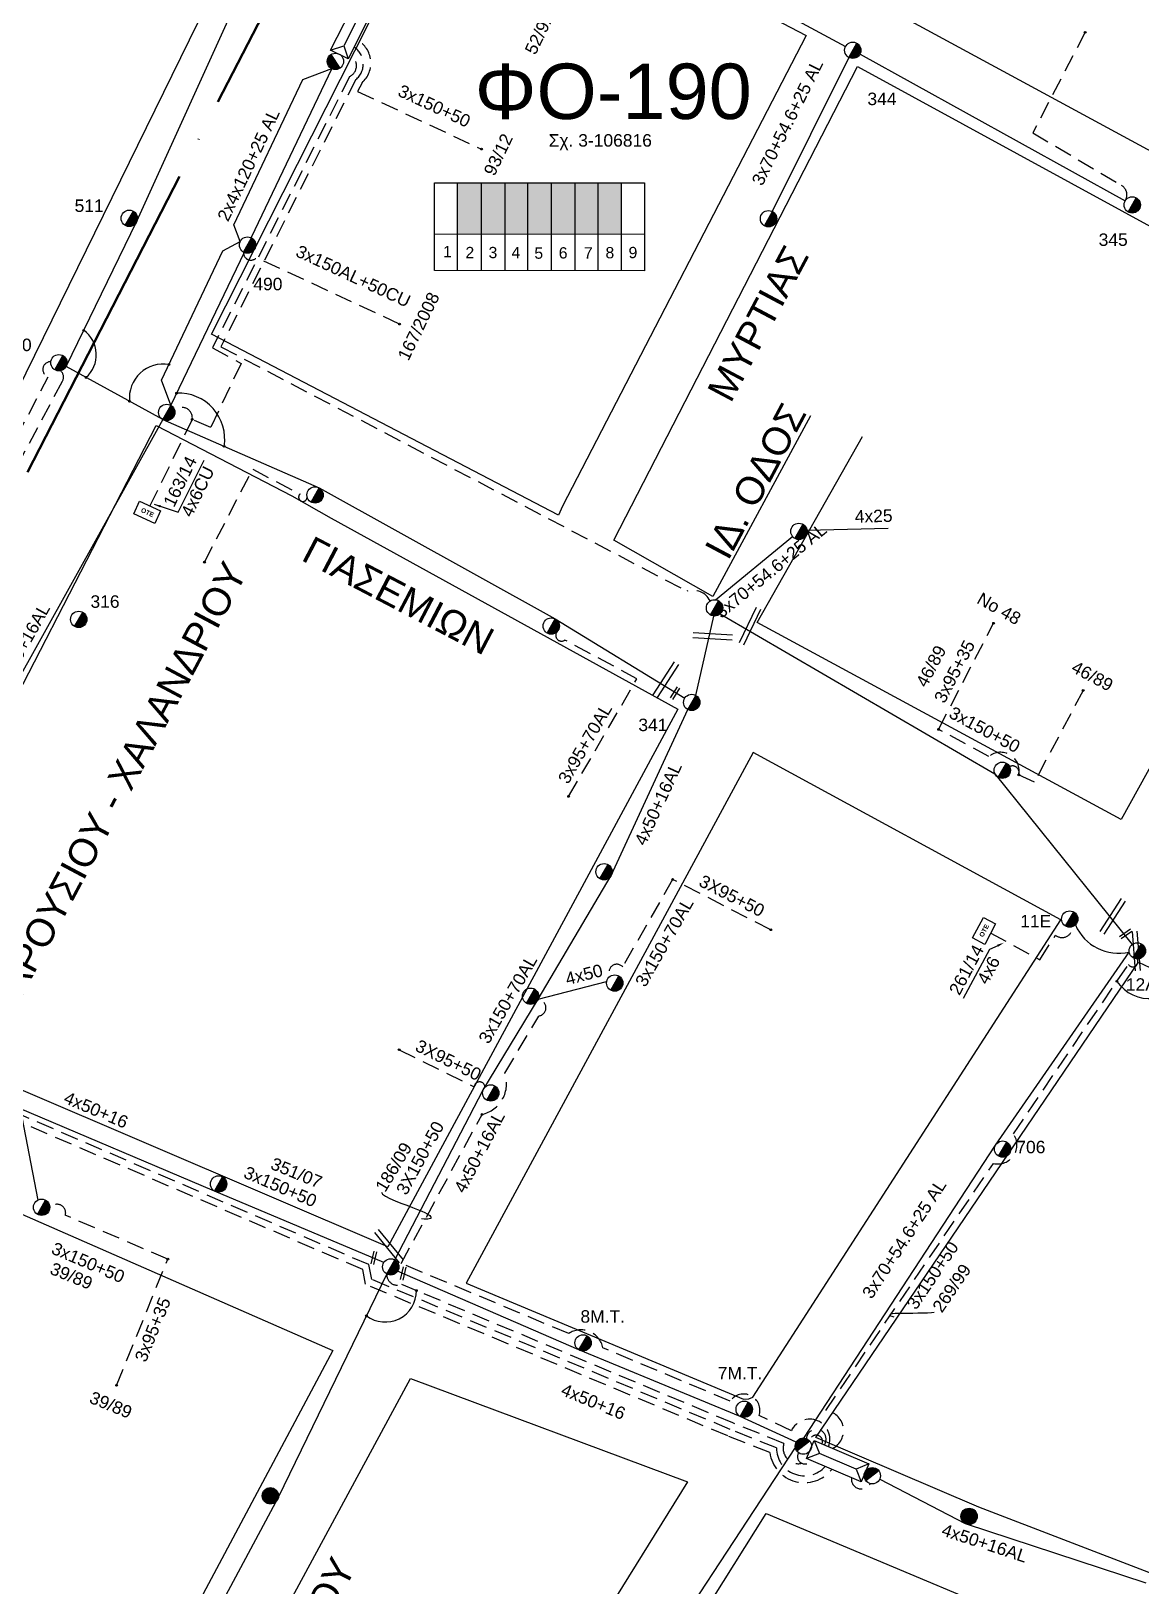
# Model space of a CAD drawing. Header units: millimetres. Extents: x 1020 to 3238, y 796 to 1818.
# Drawn here: x 1144.3 to 1304.4, y 1055 to 1279.4 of the extents above; entities that cross this region are included whole.
import ezdxf
from ezdxf import colors
from ezdxf.entities.mleader import LeaderData, LeaderLine
from ezdxf.enums import TextEntityAlignment as Align
from ezdxf.math import Vec2, Vec3

# ---------------------------------------------------------------- set-up
doc = ezdxf.new("R2010")
doc.units = ezdxf.units.MM
doc.linetypes.add('ACAD_ISO04W100', pattern=[30, 24, -3, 0, -3])
doc.linetypes.add('DASHED', pattern=[19.05, 12.7, -6.35])
for name, color, linetype, lineweight in [('3x150+50', 7, 'Continuous', 30), ('3x150+50 XLPE', 7, 'SYN_LINE', 30), ('3x150+70AL', 7, 'DASHED', 30), ('3x150AL+50CU', 7, 'Continuous', 30), ('3x70+54.6+25 AL', 7, 'SYN_LINE', 30), ('3x95+35', 7, 'Continuous', 30), ('3X95+50', 7, 'Continuous', 30), ('3x95+70AL', 7, 'Continuous', 30), ('3x95AL+35CU', 7, 'Continuous', 30), ('4x120+25 AL', 7, 'SYN_LINE', 30), ('4x25', 7, 'Continuous', 30), ('4x50', 7, 'Continuous', 30), ('4x50+16', 7, 'Continuous', 30), ('4x50+16AL', 7, 'Continuous', 30), ('4x50AL', 7, 'Continuous', 30), ('4x6', 7, 'SYN_LINE', 30), ('4x6CU', 7, 'Continuous', 30), ('Υπόβαθρο ΔΕΗ', 7, 'Continuous', 30)]:
    doc.layers.add(name, color=color, linetype=linetype, lineweight=lineweight)
for name, color, linetype in [('Pillar OTE', 7, 'Continuous'), ('text οδών', 7, 'Continuous'), ('text_kalodion', 7, 'Continuous'), ('Άγνωστα', 7, 'Continuous'), ('ΑΓΝΩΣΤΟ ΕΝΑΕΡΙΟ ΚΑΛΩΔΙΟ', 7, 'Continuous'), ('ΑΓΝΩΣΤΟ ΥΠΟΓΕΙΟ ΚΑΛΩΔΙΟ', 7, 'DASHED'), ('Επιγραφές - Σχήματα', 7, 'Continuous'), ('Καλώδια ΧΤ   3x150AL+50CU', 7, 'DASHED'), ('Μηχανική τομή', 7, 'Continuous'), ('Στύλος Ξύλινος', 7, 'Continuous'), ('Στύλος Ξύλινος @ 1', 7, 'Continuous'), ('Στύλος ΦΜ', 7, 'Continuous'), ('Στύλος ΦΜ @ 1', 7, 'Continuous'), ('Συνδέσεις', 7, 'Continuous'), ('Τομή', 7, 'Continuous'), ('Υποσταθμός εναέριος 2 στύλων', 7, 'Continuous'), ('Υποσταθμός πόλεως', 7, 'Continuous')]:
    doc.layers.add(name, color=color, linetype=linetype)
doc.styles.add('arial', font='arial.ttf')
doc.styles.get("Standard").update_dxf_attribs({"font": 'arial.ttf'})
doc.linetypes.add('SYN_LINE', pattern='A,0.5,-0.0001,["/\\/\\/\\/",Standard,S=0.1,R=0,X=0,Y=-0.05],-0.25', length=0.7501)
doc.dimstyles.new('ISO-25', dxfattribs={"dimtxt": 2.5, "dimasz": 2.5, "dimexe": 1.25, "dimexo": 0.625, "dimtad": 1, "dimtxsty": 'Standard', "dimcen": 2.5, "dimadec": 0, "dimazin": 0, "dimtfac": 1, "dimtmove": 0, "dimatfit": 3, "dimfxl": 1, "dimarcsym": 0})

# ---------------------------------------------------------------- blocks, each defined once
blk = doc.blocks.new('ΥΠΑΡΧΩΝ ΞΥΛΙΝΟΣ ΣΤΥΛΟΣ')
at = {"layer": 'Στύλος Ξύλινος'}
h = blk.add_hatch(color=7, dxfattribs=at)
h.paths.add_polyline_path([(-2.62, 0, 0.270008), (-1.29, -2.28), (1.3, 2.27, 0.576266)])
h.paths.add_polyline_path([(-1.29, -2.28, 0.574793), (2.62, 0, 0.268822), (1.3, 2.27)])
at = {"layer": 'Στύλος Ξύλινος', "color": 7}
blk.add_line((-1.29, -2.28), (1.3, 2.27), dxfattribs=at)
blk.add_circle((0, 0), 2.62, dxfattribs=at)
at = {"layer": 'Στύλος Ξύλινος', "flags": 4}
for tag, p in [('ΑΡΙΘΜΟΣ', (-4.91, 8.6)), ('ΤΥΠΟΣ', (-4.85, 3.39))]:
    blk.add_attdef(tag, p, '', height=4, dxfattribs=at)
blk = doc.blocks.new('ΥΠΑΡΧΩΝ ΤΣΙΜΕΝΤΕΝΙΟΣ ΣΤΥΛΟΣ')
at = {"layer": 'Στύλος ΦΜ'}
blk.add_hatch(color=7, dxfattribs=at).paths.add_polyline_path([(-1.29, -2.28, 0.574793), (2.62, 0, 0.268822), (1.3, 2.27)])
at = {"layer": 'Στύλος ΦΜ', "color": 7}
blk.add_line((-1.29, -2.28), (1.3, 2.27), dxfattribs=at)
blk.add_circle((0, 0), 2.62, dxfattribs=at)
at = {"layer": 'Στύλος ΦΜ', "flags": 4}
for tag, p in [('ΑΡΙΘΜΟΣ', (-4.68, 8.05)), ('ΤΥΠΟΣ', (-4.91, 3.03))]:
    blk.add_attdef(tag, p, '', height=4, dxfattribs=at)
blk = doc.blocks.new('ΥΠΟΣΤΑΘΜΟΣ ΕΝΑΕΡΙΟΣ ΕΠΙ 2 ΣΤΥΛΩΝ')
at = {"layer": 'Υποσταθμός εναέριος 2 στύλων', "linetype": 'Continuous'}
for points in [[(-11.97, -2.11, 0.574793), (-8.45, -0.07, 0.268822), (-9.64, 1.98)], [(9.68, -2.15, 0.574793), (13.19, -0.1, 0.268822), (12.01, 1.95)]]:
    blk.add_hatch(color=256, dxfattribs=at).paths.add_polyline_path(points)
for p, q in [((-11.97, -2.11), (-9.64, 1.98)), ((9.68, -2.15), (12.01, 1.95))]:
    blk.add_line(p, q, dxfattribs=at)
for centre in [(-10.81, -0.07), (10.84, -0.1)]:
    blk.add_circle(centre, 2.36, dxfattribs=at)
at = {"layer": 'Υποσταθμός πόλεως', "linetype": 'Continuous', "ltscale": 40}
blk.add_lwpolyline([(-8.57, 2.82), (8.57, 2.82), (8.57, -2.82), (-8.57, -2.82)], close=True, dxfattribs=at)
for points in [[(-5.75, 0), (-8.57, 2.82)], [(-8.57, -2.82), (-5.75, 0)], [(-5.75, 0), (5.75, 0)], [(5.75, 0), (8.57, 2.82)], [(8.57, -2.82), (5.75, 0)]]:
    blk.add_lwpolyline(points, dxfattribs=at)
at = {"layer": 'Υποσταθμός εναέριος 2 στύλων', "ltscale": 40, "flags": 1}
for tag, p in [('ΜΕΤΑΣΧΗΜΑΤΙΣΜΟΣ', (14.09, 2.51)), ('ΙΣΧΥΣ', (14.07, -0.28)), ('ΑΡΙΘΜΟΣ', (14.19, -3))]:
    blk.add_attdef(tag, p, '', height=1.8, dxfattribs=at)
blk = doc.blocks.new('_ΣΥΝΔΕΣΗ')
at = {"layer": 'Συνδέσεις', "linetype": 'SYN_LINE', "ltscale": 40}
blk.add_hatch(color=256, dxfattribs=at).paths.add_polyline_path([(0.5, -0.01, 1), (-0.5, -0.01, 1)])
at = {"layer": 'Συνδέσεις'}
blk.add_circle((0, -0.01), 0.5, dxfattribs=at)
blk = doc.blocks.new('ΤΟΜΗ')
at = {"layer": 'Τομή', "ltscale": 40}
for p, q in [((-5.68, 0), (17.06, 0)), ((-5.68, -2.77), (17.06, -2.77))]:
    blk.add_line(p, q, dxfattribs=at)
blk = doc.blocks.new('ΜΗΧΑΝΙΚΗ ΤΟΜΗ')
at = {"layer": 'Μηχανική τομή', "ltscale": 40}
for p, q in [((-1.89, 0.78), (5.68, 0.78)), ((-1.89, -0.78), (5.68, -0.78))]:
    blk.add_line(p, q, dxfattribs=at)
blk = doc.blocks.new('PILLAR ΟΤΕ')
at = {"layer": 'Pillar OTE', "ltscale": 40}
blk.add_lwpolyline([(-3.31, 2.02), (3.39, 2.02), (3.39, -1.99), (-3.31, -1.99)], close=True, dxfattribs=at)
at = {"layer": 'Pillar OTE', "insert": (-1.81, 0.71), "char_height": 1.3575, "width": 109.961, "attachment_point": 1}
blk.add_mtext('{\\fArial|b1|i0|c161|p34;OTE}', dxfattribs=at)

msp = doc.modelspace()

# ---------------------------------------------------------------- hatches: boundary and pattern name
at = {"layer": 'Καλώδια ΧΤ   3x150AL+50CU', "linetype": 'DASHED', "lineweight": -3, "ltscale": 0.2}
h = msp.add_hatch(color=6, dxfattribs=at)
h.dxf.hatch_style = 1
h.paths.add_polyline_path([(1209.22, 1257.45), (1205.78, 1257.45), (1205.78, 1250.09), (1209.22, 1250.08)])
h = msp.add_hatch(color=85, dxfattribs=at)
h.dxf.hatch_style = 1
h.paths.add_polyline_path([(1209.22, 1250.08), (1212.66, 1250.08), (1212.66, 1257.45), (1209.22, 1257.45)])
h = msp.add_hatch(color=27, dxfattribs=at)
h.dxf.hatch_style = 1
h.paths.add_polyline_path([(1215.95, 1257.45), (1212.66, 1257.45), (1212.66, 1250.08), (1215.95, 1250.08)])
h = msp.add_hatch(color=62, dxfattribs=at)
h.dxf.hatch_style = 1
h.paths.add_polyline_path([(1215.95, 1250.08), (1219.34, 1250.07), (1219.34, 1257.45), (1215.95, 1257.45)])
h = msp.add_hatch(color=1, dxfattribs=at)
h.dxf.hatch_style = 1
h.paths.add_polyline_path([(1219.34, 1250.07), (1222.74, 1250.07), (1222.74, 1257.45), (1219.34, 1257.45)])
h = msp.add_hatch(color=5, dxfattribs=at)
h.dxf.hatch_style = 1
h.paths.add_polyline_path([(1222.68, 1250.07), (1226.07, 1250.07), (1226.07, 1257.45), (1222.68, 1257.45)])
h = msp.add_hatch(color=2, dxfattribs=at)
h.dxf.hatch_style = 1
h.paths.add_polyline_path([(1226.01, 1250.08), (1229.41, 1250.07), (1229.41, 1257.45), (1226.01, 1257.45)])

# ---------------------------------------------------------------- linework, layer by layer
at = {"layer": '3x150+50', "color": 85, "linetype": 'DASHED', "lineweight": -3, "ltscale": 0.2}
for points in [[(1296.33, 1279.2), (1288.79, 1264.7), (1301.6, 1257.07, -0.432593), (1302.09, 1254.86, -1.435166)], [(1258.82, 1072.23, -0.688497), (1251.79, 1074.92), (1245.13, 1077.58), (1193.4, 1099.24), (1192.98, 1101.36), (1111.93, 1136.25, -0.606703), (1114.09, 1142.47), (1129.72, 1165.77, -0.651953), (1130.78, 1167.2)]]:
    msp.add_lwpolyline(points, format="xyb", dxfattribs=at)
at = {"layer": '3x150+50', "color": 1, "linetype": 'DASHED', "lineweight": -3, "ltscale": 0.2}
for points in [[(1190.85, 1277.06, -0.513433), (1191.11, 1272.37), (1171.63, 1233.82), (1238.87, 1198.55, -0.374739), (1242.23, 1197.13)], [(1286.74, 1172.04, 0.714341), (1282.44, 1174.69), (1275.18, 1178.6)], [(1163.99, 1102.16), (1149.2, 1108.49, 1.038129), (1146.83, 1109.11, -19.211405)]]:
    msp.add_lwpolyline(points, format="xyb", dxfattribs=at)
at = {"layer": '3x150+50', "color": 2, "linetype": 'DASHED', "lineweight": -3, "ltscale": 0.2}
for points in [[(1191.35, 1278.06, -0.514577), (1192.01, 1271.92), (1191.37, 1270.67), (1209.24, 1262.34)], [(1259.9, 1074.84, 0.744267), (1258.9, 1080.3), (1283.1, 1115.97, 0.69069), (1285.99, 1120.23), (1302.57, 1144.67, 0.978176), (1303.85, 1145.46)]]:
    msp.add_lwpolyline(points, format="xyb", dxfattribs=at)
at = {"layer": '3x150+50', "color": 5, "linetype": 'DASHED', "lineweight": -3, "ltscale": 0.2}
msp.add_lwpolyline([(1190.27, 1275.92, -0.623568), (1190.22, 1272.83), (1170.44, 1233.68), (1174.55, 1231.42), (1170.19, 1222.17), (1167.51, 1223.33, 0.715182), (1164.97, 1224.65, -0.000452)], format="xyb", dxfattribs=at)
at = {"layer": '3x150+50', "color": 30, "linetype": 'DASHED', "lineweight": -3, "ltscale": 0.2}
msp.add_lwpolyline([(1259.78, 1071.82, -0.662032), (1250.84, 1074.23), (1244.76, 1076.65), (1192.52, 1098.52), (1192.1, 1100.65), (1111.54, 1135.33, -0.896049), (1115.76, 1143.17), (1122.09, 1152.6), (1137.36, 1143.95)], format="xyb", dxfattribs=at)
at = {"layer": '3x150+50 XLPE', "color": 30, "linetype": 'DASHED', "lineweight": -3, "ltscale": 0.2}
msp.add_lwpolyline([(1078.81, 1255.44, 1.063972), (1088.86, 1256.53), (1091.45, 1258.67), (1097.21, 1258.39), (1101.54, 1180.68), (1120.44, 1178.23), (1139.24, 1214.7), (1142.22, 1216.55), (1148.8, 1228.85, 0.358874), (1148.5, 1230.37, 1.093852)], format="xyb", dxfattribs=at)
at = {"layer": '3x150+50 XLPE', "color": 5, "linetype": 'DASHED', "lineweight": -3, "ltscale": 0.2}
msp.add_lwpolyline([(1259.3, 1075.1, 0.966052), (1253.95, 1077.39), (1249.28, 1079.57, 0.878667), (1245.13, 1081.66), (1226.75, 1089.35, 0.532222), (1221.82, 1091.42), (1197.66, 1101.53), (1209.32, 1123.03)], format="xyb", dxfattribs=at)
at = {"layer": '3x150+50 XLPE', "color": 62, "linetype": 'DASHED', "lineweight": -3, "ltscale": 0.2}
for points in [[(1255.48, 1072.69, -0.584425), (1252.87, 1075.57), (1245.5, 1078.51), (1197.73, 1098.51, -0.555067), (1195.57, 1100.02)], [(1254.98, 1074.21, 0.972641), (1256.83, 1073.09, 7.080657)]]:
    msp.add_lwpolyline(points, format="xyb", dxfattribs=at)
at = {"layer": '3x150+50 XLPE', "color": 1, "linetype": 'DASHED', "lineweight": -3, "ltscale": 0.2}
msp.add_arc((1257.54, 1076.17), 1.42, 324.7371, 176.5054, dxfattribs=at)
at = {"layer": '3x150+50 XLPE', "color": 27, "linetype": 'DASHED', "lineweight": -3, "ltscale": 0.2}
msp.add_arc((1257.53, 1075.85), 0.911, 336.8581, 178.3069, dxfattribs=at)
at = {"layer": '3x150+50 XLPE', "color": 173, "linetype": 'DASHED', "lineweight": -3, "ltscale": 0.2}
msp.add_arc((1264.05, 1070.43), 1.44, 172.721, 332.0877, dxfattribs=at)
at = {"layer": '3x150+70AL', "color": 5, "linetype": 'DASHED', "lineweight": -3, "ltscale": 0.2}
for points in [[(1236.82, 1156.95), (1229.61, 1144.35, 0.900262), (1227.79, 1142.96, -1.116295)], [(1209.32, 1123.03, 0.445974), (1212.61, 1128.97), (1217.5, 1137.24, 0.898154), (1217.41, 1139.65)]]:
    msp.add_lwpolyline(points, format="xyb", dxfattribs=at)
at = {"layer": '3x150AL+50CU', "color": 27, "linetype": 'DASHED', "lineweight": -3, "ltscale": 0.2}
msp.add_lwpolyline([(1197.42, 1237.09), (1176.78, 1246.68, -0.726104), (1174.91, 1247.48, -5.301545)], format="xyb", dxfattribs=at)
at = {"layer": '3x70+54.6+25 AL', "color": 85, "linetype": 'SYN_LINE', "lineweight": -3, "ltscale": 20}
for points in [[(1206.21, 1307.76), (1231.93, 1293.26), (1261.77, 1277.16)], [(1262.23, 1275.58), (1251.17, 1253.36)], [(1263.85, 1276.04), (1302.09, 1254.86)]]:
    msp.add_lwpolyline(points, dxfattribs=at)
at = {"layer": '3x70+54.6+25 AL', "color": 1, "linetype": 'SYN_LINE', "lineweight": -3, "ltscale": 10}
msp.add_lwpolyline([(1243.01, 1197.3), (1254.12, 1206.42)], dxfattribs=at)
at = {"layer": '3x70+54.6+25 AL', "color": 27, "linetype": 'SYN_LINE', "lineweight": -3, "ltscale": 20}
msp.add_lwpolyline([(1255.77, 1076.34), (1283.4, 1118.61), (1302.7, 1146.47)], dxfattribs=at)
at = {"layer": '3x70+54.6+25 AL', "color": 62, "linetype": 'SYN_LINE', "lineweight": -3, "ltscale": 20}
msp.add_lwpolyline([(1254.52, 1074.98), (1229.82, 1037.37)], dxfattribs=at)
at = {"layer": '3x70+54.6+25 AL', "color": 27, "linetype": 'SYN_LINE', "lineweight": -3, "ltscale": 10}
msp.add_arc((1301.15, 1153.06), 6.77, 203.2477, 283.2379, dxfattribs=at)
at = {"layer": '3x95+35', "color": 1, "linetype": 'DASHED', "lineweight": -3, "ltscale": 0.2}
msp.add_lwpolyline([(1156.59, 1083.94), (1163.99, 1102.16)], dxfattribs=at)
at = {"layer": '3X95+50', "color": 5, "linetype": 'DASHED', "lineweight": -3, "ltscale": 0.2}
msp.add_lwpolyline([(1250.98, 1149.68), (1236.82, 1156.95)], dxfattribs=at)
msp.add_lwpolyline([(1197.36, 1132.38), (1208.19, 1127.03, -0.971086), (1209.73, 1126.95, 1.209378)], format="xyb", dxfattribs=at)
at = {"layer": '3x95+70AL', "color": 27, "linetype": 'DASHED', "lineweight": -3, "ltscale": 0.2}
msp.add_lwpolyline([(1221.81, 1168.93), (1231.67, 1185.9), (1221.29, 1191.5, -0.877488), (1220.13, 1192.68, -41.936788)], format="xyb", dxfattribs=at)
at = {"layer": '3x95AL+35CU', "color": 30, "linetype": 'DASHED', "lineweight": -3, "ltscale": 0.2}
msp.add_lwpolyline([(1124.03, 1225.08), (1140.4, 1217.33), (1146.74, 1229.49, -0.877526), (1147.1, 1231.65, 25.283681)], format="xyb", dxfattribs=at)
at = {"layer": '3x95AL+35CU', "color": 1, "linetype": 'DASHED', "lineweight": -3, "ltscale": 0.2}
msp.add_lwpolyline([(1275.18, 1178.6), (1283.12, 1193.92)], dxfattribs=at)
msp.add_lwpolyline([(1296.05, 1184.23), (1289.01, 1170.99), (1286.74, 1172.04, 0.682284), (1285.43, 1173.23, 30.587319)], format="xyb", dxfattribs=at)
at = {"layer": '4x120+25 AL', "color": 62, "linetype": 'SYN_LINE', "lineweight": -3, "ltscale": 20}
msp.add_lwpolyline([(1164.42, 1225.37), (1163.1, 1229.02), (1171.94, 1247.66), (1174.43, 1249.01), (1173.51, 1251.4), (1183.46, 1272.37), (1187.63, 1273.95)], dxfattribs=at)
at = {"layer": '4x120+25 AL', "color": 27, "linetype": 'SYN_LINE', "lineweight": -3, "ltscale": 20}
for points in [[(1187.63, 1273.95), (1176, 1249.57)], [(1174.99, 1247.44), (1164.42, 1225.37)]]:
    msp.add_lwpolyline(points, dxfattribs=at)
at = {"layer": '4x25', "color": 1, "linetype": 'SYN_LINE', "lineweight": -3, "ltscale": 10}
msp.add_lwpolyline([(1256.2, 1207.34), (1267.9, 1207.64)], dxfattribs=at)
at = {"layer": '4x50', "color": 5, "lineweight": -3, "ltscale": 0.2}
msp.add_lwpolyline([(1217.41, 1139.65), (1227.3, 1142.22)], dxfattribs=at)
at = {"layer": '4x50+16', "color": 1, "lineweight": -3, "ltscale": 0.2}
for points in [[(1195.15, 1101.68), (1170.73, 1111.97), (1142.42, 1124), (1113.99, 1138.34)], [(1254.66, 1075.76), (1246.56, 1079.46), (1223.31, 1089.05), (1197.13, 1100.4)]]:
    msp.add_lwpolyline(points, dxfattribs=at)
at = {"layer": '4x50+16AL', "color": 5, "lineweight": -3, "ltscale": 0.2}
for points in [[(1163.25, 1223.32), (1132.54, 1168.15)], [(1240.16, 1183.51), (1242.78, 1194.96)], [(1196.73, 1102.07), (1209.46, 1126.51), (1217.41, 1139.65), (1227.97, 1157.52), (1238.99, 1181.47)]]:
    msp.add_lwpolyline(points, dxfattribs=at)
at = {"layer": '4x50+16AL', "color": 1, "lineweight": -3, "ltscale": 0.2}
msp.add_lwpolyline([(1243.68, 1195.28), (1283.31, 1172.21), (1303.13, 1147.56)], dxfattribs=at)
at = {"layer": '4x50+16AL', "color": 173, "lineweight": -3, "ltscale": 0.2}
msp.add_lwpolyline([(1266.69, 1070.4), (1279, 1064.01), (1305.11, 1055.43)], dxfattribs=at)
at = {"layer": '4x50AL', "color": 1, "lineweight": -3, "ltscale": 0.2}
msp.add_lwpolyline([(1142.67, 1123.9), (1145.24, 1110.68)], dxfattribs=at)
at = {"layer": '4x6', "color": 27, "linetype": 'DASHED', "lineweight": -3, "ltscale": 0.2}
msp.add_lwpolyline([(1282.64, 1149.23), (1289.78, 1145.37), (1292.06, 1148.9, 0.649891), (1294.47, 1150.11, -3.46433)], format="xyb", dxfattribs=at)
at = {"layer": '4x6CU', "color": 5, "linetype": 'DASHED', "lineweight": -3, "ltscale": 0.2}
msp.add_lwpolyline([(1167.51, 1223.33), (1161.41, 1210.85)], dxfattribs=at)
at = {"layer": 'Pillar OTE', "lineweight": -3, "ltscale": 40}
for points in [[(1202.45, 1244.81), (1202.45, 1257.45), (1232.78, 1257.45), (1232.78, 1244.78), (1202.45, 1244.81)], [(1205.78, 1244.8), (1205.78, 1257.45)], [(1209.22, 1244.8), (1209.22, 1257.45)], [(1212.66, 1244.8), (1212.66, 1257.45)], [(1215.95, 1244.79), (1215.95, 1257.45)], [(1219.34, 1244.79), (1219.34, 1257.45)], [(1222.74, 1244.79), (1222.74, 1257.45)], [(1226.07, 1244.78), (1226.07, 1257.45)], [(1229.46, 1244.78), (1229.46, 1257.45)], [(1202.45, 1250.09), (1232.78, 1250.06)]]:
    msp.add_lwpolyline(points, dxfattribs=at)
at = {"layer": 'ΑΓΝΩΣΤΟ ΕΝΑΕΡΙΟ ΚΑΛΩΔΙΟ', "color": 62, "lineweight": -3, "ltscale": 0.2}
for points in [[(1149.3, 1230.96), (1159.52, 1251.92), (1174.61, 1285.23), (1181.87, 1301.62)], [(1163.25, 1223.32), (1149.3, 1230.96)], [(1195.57, 1100.02), (1179.93, 1067.78), (1156.45, 1023.96), (1147.17, 1008.32)]]:
    msp.add_lwpolyline(points, dxfattribs=at)
at = {"layer": 'ΑΓΝΩΣΤΟ ΕΝΑΕΡΙΟ ΚΑΛΩΔΙΟ', "color": 27, "lineweight": -3, "ltscale": 0.2}
msp.add_lwpolyline([(1163.25, 1223.32), (1185.81, 1213.46), (1219.89, 1194.54), (1238.57, 1183.11)], dxfattribs=at)
at = {"layer": 'ΑΓΝΩΣΤΟ ΥΠΟΓΕΙΟ ΚΑΛΩΔΙΟ', "color": 27, "linetype": 'DASHED', "lineweight": -3, "ltscale": 0.2}
msp.add_lwpolyline([(1169.28, 1202.74), (1176.23, 1216.13), (1183.06, 1212.56, 1.612658), (1184.08, 1212.16, 68.704687)], format="xyb", dxfattribs=at)
at = {"layer": 'Υπόβαθρο ΔΕΗ', "color": 1, "linetype": 'ACAD_ISO04W100', "lineweight": 50, "ltscale": 2}
msp.add_lwpolyline([(2897.66, 1801.46), (2899.37, 1753.84), (2811.49, 1635.31), (2792.55, 1614.57), (2757.37, 1549.51), (2665.72, 1495.01), (2560.71, 1451.54), (2481.37, 1390.44), (2388.44, 1347.03), (2262.24, 1330.19), (2197.17, 1327.65), (2179.45, 1318.84), (2139.09, 1283.92), (2119.89, 1261.32), (2078.79, 1160.44), (2035.44, 1084.11), (1936.96, 1112.27), (1734.05, 1208.64), (1538.56, 1301.42), (1499.15, 1214.88), (1220.66, 1365.27), (1101.95, 1134.49), (1047.96, 1156.8)], dxfattribs=at)
at = {"layer": 'Υπόβαθρο ΔΕΗ', "color": 7, "lineweight": -3}
for points in [[(1105.78, 1181.54), (1118.76, 1179.55), (1214.2, 1374.19), (1214.2, 1374.19), (1251.08, 1448.29), (1274.34, 1488.85), (1253.03, 1496.48), (1223.31, 1507.56), (1204.28, 1515.02), (1203.65, 1515.2), (1203.25, 1515.12), (1202.99, 1514.99), (1202.85, 1514.84), (1202.74, 1514.73), (1196.52, 1495.13), (1187.84, 1468.28)], [(1229.81, 1355.55), (1209.38, 1314.33), (1307.57, 1261.09)], [(1229.81, 1355.55), (1365.79, 1281.76), (1301.54, 1165.62), (1249.02, 1194.04), (1264.21, 1220.87)], [(1256.71, 1223.86), (1242.6, 1197.78), (1228.35, 1205.9), (1263.49, 1274.27), (1309.44, 1249.15)], [(1165.5, 1209.95), (1169.21, 1217.43)], [(1304.02, 1145.03), (1333.47, 1131.15), (1327.4, 1114.12), (1321.57, 1097.72), (1313.23, 1075.53), (1306.16, 1056.7), (1280.98, 1066.37), (1257.48, 1076.42), (1304.02, 1145.03)], [(1059.16, 1059.45), (1105.05, 1125.22), (1187.81, 1088.96), (1133.49, 987.14), (1070.24, 1004.43)]]:
    msp.add_lwpolyline(points, dxfattribs=at)
for points in [[(1256.08, 1278.74), (1220.93, 1210.81), (1220.35, 1209.51), (1170.31, 1235.64), (1205.46, 1305.21)], [(1181.9, 1212.3), (1187.54, 1209.07), (1237.55, 1181.5), (1195.75, 1103.95), (1125.72, 1133.91), (1115.18, 1138.64), (1132.22, 1164.04), (1162.31, 1222.46)], [(1207.02, 1098.7), (1247.03, 1081.94), (1247.8, 1082.01), (1248.41, 1082.26), (1292.83, 1151.11), (1248.42, 1175.25)], [(1198.99, 1084.95), (1238.96, 1070), (1180.75, 976.24), (1144.35, 983.83)], [(1250.3, 1065.45), (1300.49, 1044.37), (1400.27, 1001.65), (1373.43, 927.55), (1305.68, 944.75), (1270.89, 953.74), (1192.57, 973.36)]]:
    msp.add_lwpolyline(points, close=True, dxfattribs=at)
at = {"layer": 'Υπόβαθρο ΔΕΗ', "lineweight": -3}
for centre, radius, start, end in [((1149.34, 1232.66), 4.34, 310.9236, 54.5266), ((1163.34, 1226.43), 4.9, 80.3505, 185.7351), ((1165.59, 1220.51), 6.61, 350.7526, 92.9747), ((1305.6, 1145.43), 5.67, 214.3341, 337.6369), ((1195.34, 1097.6), 4.52, 233.2873, 0.1938)]:
    msp.add_arc(centre, radius, start, end, dxfattribs=at)
at = {"layer": 'Υπόβαθρο ΔΕΗ', "color": 7, "lineweight": -3}
for points in [[(1194.82, 1111.83), (1194.86, 1111.14), (1201.67, 1108.93), (1202.03, 1108.04), (1201.87, 1108), (1201.1, 1107.87), (1200.59, 1107.96)], [(1274.56, 1094.47), (1273.67, 1094.27), (1268.08, 1094.46), (1267.82, 1094.08), (1268.74, 1093.81)]]:
    msp.add_open_spline(points, degree=3, dxfattribs=at)

# ---------------------------------------------------------------- block references
at = {"layer": 'Pillar OTE'}
for p, xscale, yscale, zscale, rotation in [((1160.99, 1209.92), 0.4999999999999999, 0.4999999999999999, 0.4999999999999999, 334.9943260818936), ((1281.74, 1149.5), 0.5, 0.5, 0.5, 62)]:
    msp.add_blockref('PILLAR ΟΤΕ', p, dxfattribs=dict(at, xscale=xscale, yscale=yscale, zscale=zscale, rotation=rotation))
at = {"layer": 'Μηχανική τομή', "lineweight": -3}
for p, xscale, yscale, zscale, rotation in [((1237.38, 1184.25), 0.2499999999999678, 0.2499999999999678, 0.2499999999999678, 238.6397062864326), ((1302.58, 1149.33), 0.2499999999999677, 0.2499999999999677, 0.2499999999999677, 214.3783687850406), ((1193.64, 1101.87), 0.2499999999999677, 0.2499999999999677, 0.2499999999999677, 76.76918095440216), ((1197.86, 1099.64), 0.2499999999999677, 0.2499999999999677, 0.2499999999999677, 76.76918095440216)]:
    msp.add_blockref('ΜΗΧΑΝΙΚΗ ΤΟΜΗ', p, dxfattribs=dict(at, xscale=xscale, yscale=yscale, zscale=zscale, rotation=rotation))
at = {"layer": 'Στύλος Ξύλινος @ 1', "lineweight": -3, "ltscale": 40, "xscale": 0.4499999999998261, "yscale": 0.4499999999998261, "zscale": 0.4499999999998261}
for p in [(1178.78, 1068), (1279.59, 1065.03)]:
    msp.add_blockref('ΥΠΑΡΧΩΝ ΞΥΛΙΝΟΣ ΣΤΥΛΟΣ', p, dxfattribs=at)
at = {"layer": 'Στύλος ΦΜ @ 1', "lineweight": -3, "ltscale": 40}
ref = msp.add_blockref('ΥΠΑΡΧΩΝ ΤΣΙΜΕΝΤΕΝΙΟΣ ΣΤΥΛΟΣ', (1262.81, 1276.6), dxfattribs=dict(at, xscale=0.4499999999996535, yscale=0.4499999999996535, zscale=0.4499999999996535))
ref.add_attrib('ΤΥΠΟΣ', '344', (1264.92, 1268.69), dxfattribs={"layer": 'Στύλος ΦΜ', "height": 1.8, "flags": 4})
ref = msp.add_blockref('ΥΠΑΡΧΩΝ ΤΣΙΜΕΝΤΕΝΙΟΣ ΣΤΥΛΟΣ', (1158.43, 1252.35), dxfattribs=dict(at, xscale=0.4499999999996954, yscale=0.4499999999996954, zscale=0.4499999999996954))
ref.add_attrib('ΤΥΠΟΣ', '511', (1150.54, 1253.27), dxfattribs={"layer": 'Στύλος ΦΜ', "height": 1.8, "flags": 4})
ref = msp.add_blockref('ΥΠΑΡΧΩΝ ΤΣΙΜΕΝΤΕΝΙΟΣ ΣΤΥΛΟΣ', (1303.12, 1254.29), dxfattribs=dict(at, xscale=0.4499999999998434, yscale=0.4499999999998434, zscale=0.4499999999998434))
ref.add_attrib('ΤΥΠΟΣ', '345', (1298.28, 1248.37), dxfattribs={"layer": 'Στύλος ΦΜ', "height": 1.8, "flags": 4})
for p, xscale, yscale, zscale in [((1250.65, 1252.3), 0.4499999999998434, 0.4499999999998434, 0.4499999999998434), ((1163.83, 1224.34), 0.4499999999998434, 0.4499999999998434, 0.4499999999998434), ((1185.23, 1212.43), 0.4499999999998434, 0.4499999999998434, 0.4499999999998434), ((1255.03, 1207.17), 0.4499999999998083, 0.4499999999998083, 0.4499999999998083), ((1242.86, 1196.14), 0.4499999999998083, 0.4499999999998083, 0.4499999999998083), ((1219.3, 1193.52), 0.4499999999998083, 0.4499999999998083, 0.4499999999998083), ((1284.38, 1172.7), 0.4499999999998083, 0.4499999999998083, 0.4499999999998083), ((1226.92, 1158.06), 0.4499999999998083, 0.4499999999998083, 0.4499999999998083), ((1228.46, 1142), 0.4499999999998083, 0.4499999999998083, 0.4499999999998083), ((1216.32, 1140.1), 0.4499999999998083, 0.4499999999998083, 0.4499999999998083), ((1210.58, 1126.14), 0.4499999999998083, 0.4499999999998083, 0.4499999999998083), ((1171.31, 1113), 0.4499999999998904, 0.4499999999998904, 0.4499999999998904), ((1145.78, 1109.64), 0.4499999999998904, 0.4499999999998904, 0.4499999999998904), ((1196.15, 1101.04), 0.4499999999998083, 0.4499999999998083, 0.4499999999998083)]:
    msp.add_blockref('ΥΠΑΡΧΩΝ ΤΣΙΜΕΝΤΕΝΙΟΣ ΣΤΥΛΟΣ', p, dxfattribs=dict(at, xscale=xscale, yscale=yscale, zscale=zscale))
ref = msp.add_blockref('ΥΠΑΡΧΩΝ ΤΣΙΜΕΝΤΕΝΙΟΣ ΣΤΥΛΟΣ', (1175.49, 1248.5), dxfattribs=dict(at, xscale=0.4499999999998083, yscale=0.4499999999998083, zscale=0.4499999999998083))
ref.add_attrib('ΤΥΠΟΣ', '490', (1176.33, 1241.97), dxfattribs={"layer": 'Στύλος ΦΜ', "height": 1.8, "flags": 4})
ref = msp.add_blockref('ΥΠΑΡΧΩΝ ΤΣΙΜΕΝΤΕΝΙΟΣ ΣΤΥΛΟΣ', (1148.27, 1231.52), dxfattribs=dict(at, xscale=0.4499999999996954, yscale=0.4499999999996954, zscale=0.4499999999996954))
ref.add_attrib('ΤΥΠΟΣ', '510', (1140.15, 1233.19), dxfattribs={"layer": 'Στύλος ΦΜ', "height": 1.8, "flags": 4})
ref = msp.add_blockref('ΥΠΑΡΧΩΝ ΤΣΙΜΕΝΤΕΝΙΟΣ ΣΤΥΛΟΣ', (1151.13, 1194.47), dxfattribs=dict(at, xscale=0.4499999999998434, yscale=0.4499999999998434, zscale=0.4499999999998434))
ref.add_attrib('ΤΥΠΟΣ', '316', (1152.83, 1196.15), dxfattribs={"layer": 'Στύλος ΦΜ', "height": 1.8, "flags": 4})
ref = msp.add_blockref('ΥΠΑΡΧΩΝ ΤΣΙΜΕΝΤΕΝΙΟΣ ΣΤΥΛΟΣ', (1239.57, 1182.49), dxfattribs=dict(at, xscale=0.4499999999998083, yscale=0.4499999999998083, zscale=0.4499999999998083))
ref.add_attrib('ΤΥΠΟΣ', '341', (1231.87, 1178.35), dxfattribs={"layer": 'Στύλος ΦΜ', "height": 1.8, "flags": 4})
ref = msp.add_blockref('ΥΠΑΡΧΩΝ ΤΣΙΜΕΝΤΕΝΙΟΣ ΣΤΥΛΟΣ', (1294.1, 1151.23), dxfattribs=dict(at, xscale=0.4499999999998083, yscale=0.4499999999998083, zscale=0.4499999999998083))
ref.add_attrib('ΑΡΙΘΜΟΣ', '11E', (1286.96, 1150.02), dxfattribs={"layer": 'Στύλος ΦΜ', "height": 1.8, "flags": 4})
ref = msp.add_blockref('ΥΠΑΡΧΩΝ ΤΣΙΜΕΝΤΕΝΙΟΣ ΣΤΥΛΟΣ', (1303.86, 1146.64), dxfattribs=dict(at, xscale=0.4499999999998083, yscale=0.4499999999998083, zscale=0.4499999999998083))
ref.add_attrib('ΑΡΙΘΜΟΣ', '12ΛΒ', (1302.2, 1140.89), dxfattribs={"layer": 'Στύλος ΦΜ', "height": 1.8, "flags": 4})
ref = msp.add_blockref('ΥΠΑΡΧΩΝ ΤΣΙΜΕΝΤΕΝΙΟΣ ΣΤΥΛΟΣ', (1284.43, 1118.03), dxfattribs=dict(at, xscale=0.4499999999999642, yscale=0.4499999999999642, zscale=0.4499999999999642))
ref.add_attrib('ΤΥΠΟΣ', '706', (1286.4, 1117.43), dxfattribs={"layer": 'Στύλος ΦΜ', "height": 1.8, "flags": 4})
ref = msp.add_blockref('ΥΠΑΡΧΩΝ ΤΣΙΜΕΝΤΕΝΙΟΣ ΣΤΥΛΟΣ', (1223.89, 1090.07), dxfattribs=dict(at, xscale=0.4499999999998083, yscale=0.4499999999998083, zscale=0.4499999999998083))
ref.add_attrib('ΤΥΠΟΣ', '8M.T.', (1223.52, 1092.99), dxfattribs={"layer": 'Στύλος ΦΜ', "height": 1.8, "flags": 4})
ref = msp.add_blockref('ΥΠΑΡΧΩΝ ΤΣΙΜΕΝΤΕΝΙΟΣ ΣΤΥΛΟΣ', (1247.14, 1080.49), dxfattribs=dict(at, xscale=0.4499999999998083, yscale=0.4499999999998083, zscale=0.4499999999998083))
ref.add_attrib('ΤΥΠΟΣ', '7M.T.', (1243.33, 1084.8), dxfattribs={"layer": 'Στύλος ΦΜ', "height": 1.8, "flags": 4})
at = {"layer": 'Συνδέσεις', "lineweight": -3, "xscale": 0.25, "yscale": 0.25, "zscale": 0.25}
for p in [(1296.33, 1279.2), (1209.24, 1262.35), (1151.85, 1236.19), (1197.42, 1237.09), (1164.16, 1231.26), (1152.18, 1229.38), (1158.47, 1225.94), (1165.25, 1227.11), (1167.51, 1223.33), (1172.12, 1219.45), (1169.28, 1202.74), (1283.12, 1193.92), (1296.05, 1184.23), (1275.18, 1178.6), (1286.75, 1172.04), (1221.81, 1168.93), (1236.82, 1156.95), (1250.98, 1149.69), (1300.91, 1142.24), (1197.37, 1132.38), (1209.32, 1123.03), (1163.99, 1102.16), (1199.86, 1097.62), (1192.64, 1093.98), (1156.59, 1083.94)]:
    msp.add_blockref('_ΣΥΝΔΕΣΗ', p, dxfattribs=at)
at = {"layer": 'Τομή', "lineweight": -3}
for p, xscale, yscale, zscale, rotation in [((1247.06, 1192.4), 0.2499999999999996, 0.2499999999999996, 0.2499999999999996, 64.486988781532), ((1241.18, 1192.49), 0.2499999999999996, 0.2499999999999996, 0.2499999999999996, 356.5571078480911), ((1234.8, 1184.77), 0.2499999999999996, 0.2499999999999996, 0.2499999999999996, 57.18825935938103), ((1299.27, 1150.62), 0.2499999999999996, 0.2499999999999996, 0.2499999999999996, 57.18825935938103), ((1303.49, 1145.17), 0.2499999999999995, 0.2499999999999995, 0.2499999999999995, 94.5969411989029), ((1196.54, 1102.71), 0.2499999999999995, 0.2499999999999995, 0.2499999999999995, 129.1290520902559)]:
    msp.add_blockref('ΤΟΜΗ', p, dxfattribs=dict(at, xscale=xscale, yscale=yscale, zscale=zscale, rotation=rotation))
at = {"layer": 'Υποσταθμός εναέριος 2 στύλων', "lineweight": -3}
for p, xscale, yscale, zscale, rotation in [((1190.66, 1279.81), 0.5000000000000637, 0.5000000000000637, 0.5000000000000637, 243.1913628375293), ((1260.64, 1072.99), 0.5000000000000636, 0.5000000000000636, 0.5000000000000636, 156.8341101449259)]:
    msp.add_blockref('ΥΠΟΣΤΑΘΜΟΣ ΕΝΑΕΡΙΟΣ ΕΠΙ 2 ΣΤΥΛΩΝ', p, dxfattribs=dict(at, xscale=xscale, yscale=yscale, zscale=zscale, rotation=rotation))

# ---------------------------------------------------------------- texts
at = {"lineweight": -3, "ltscale": 30, "char_height": 1.63, "width": 11.2573, "attachment_point": 1}
for s, insert in [('1', (1203.7, 1248.37)), ('2', (1206.93, 1248.23)), ('3', (1210.26, 1248.23)), ('4', (1213.57, 1248.23)), ('5', (1216.87, 1248.15)), ('6', (1220.39, 1248.18)), ('7', (1224.02, 1248.18)), ('8', (1227.13, 1248.21)), ('9', (1230.46, 1248.23))]:
    msp.add_mtext(s, dxfattribs=dict(at, insert=insert))
at = {"layer": 'text οδών', "lineweight": -3}
for s, rotation, p in [('ΜΥΡΤΙΑΣ', 61.9856, (1249.12, 1237.2)), ('ΙΔ. ΟΔΟΣ', 61.9856, (1248.76, 1214.47)), ('ΓΙΑΣΕΜΙΩΝ', 332.3784, (1197.26, 1197.92)), ('ΑΜΑΡΟΥΣΙΟΥ - ΧΑΛΑΝΔΡΙΟΥ', 61.9856, (1155.49, 1167.82))]:
    msp.add_text(s, height=4, rotation=rotation, dxfattribs=at).set_placement(p, align=Align.MIDDLE_CENTER)
at = {"layer": 'text οδών', "lineweight": -3, "ltscale": 40, "insert": (1167.57, 1020.65), "char_height": 2, "width": 46.7421, "attachment_point": 1, "rotation": 62.668}
msp.add_mtext('{\\H2x;Π.Π. ΓΕΡΜΑΝΟΥ} ', dxfattribs=at)
at = {"layer": 'text_kalodion', "linetype": 'Continuous', "lineweight": -3, "ltscale": 0.2}
for s, rotation, p in [('3x70+54.6+25 AL', 63.5426, (1253.37, 1266.21)), ('3x150+50', 335.0174, (1202.44, 1268.57)), ('2x4x120+25 AL', 64.6079, (1175.63, 1260.07)), ('3x150AL+50CU', 335.0711, (1190.75, 1244.01)), ('163/14', 63.9437, (1165.75, 1214.38)), ('4x6CU', 63.9437, (1168.29, 1212.92)), ('4x25', 1.4764, (1265.82, 1209.39)), ('3x70+54.6+25 AL', 39.384, (1250.98, 1201.52)), ('4x50+16AL', 60.8981, (1143.18, 1190.97)), ('3x95+35', 62.5971, (1277.48, 1186.96)), ('3x95+70AL', 59.8488, (1224.17, 1176.57)), ('3x150+50', 331.7019, (1281.84, 1178.57)), ('4x50+16AL', 65.2957, (1234.72, 1167.88)), ('3X95+50', 332.85, (1245.37, 1154.59)), ('3x150+70AL', 60.2313, (1235.62, 1147.89)), ('3x150+70AL', 60.0164, (1213.04, 1139.67)), ('4x50', 14.5443, (1224.03, 1143.23)), ('3X95+50', 333.7155, (1204.47, 1130.88)), ('4x50+16', 336.9807, (1153.64, 1123.69)), ('3X150+50', 61.5213, (1200.38, 1116.76)), ('4x50+16AL', 62.4949, (1208.94, 1117.62)), ('3x150+50', 336.7069, (1180.23, 1112.62)), ('3x70+54.6+25 AL', 56.8264, (1270.22, 1105.09)), ('3x150+50', 336.8215, (1152.5, 1101.67)), ('3x150+50', 55.8518, (1274.32, 1099.82)), ('269/99', 55.8518, (1277.08, 1097.98)), ('3x95+35', 67.8993, (1161.81, 1092)), ('4x50+16', 337.5981, (1225.38, 1081.6)), ('4x50+16AL', 341.8116, (1281.83, 1061.18))]:
    msp.add_text(s, height=1.8, rotation=rotation, dxfattribs=at).set_placement(p, align=Align.MIDDLE_CENTER)
at = {"layer": 'text_kalodion', "linetype": 'Continuous', "lineweight": -3, "ltscale": 0.2, "insert": (1295.04, 1188.59), "char_height": 1.8, "width": 9.1232, "attachment_point": 1, "rotation": 331.7019}
msp.add_mtext('46/89', dxfattribs=at)
at = {"layer": 'Άγνωστα', "color": 7, "lineweight": -3, "char_height": 1.8, "attachment_point": 1}
for s, insert, width, rotation in [('52/92', (1215.4, 1276.6), 4.55191440096314e-14, 64.2264), ('93/12', (1209.48, 1259.11), 4.55191440096314e-14, 64.2264), ('167/2008', (1197.07, 1232.45), 4.55191440096314e-14, 64.2264), ('No 48', (1281.44, 1198.47), 4.551914400963139e-14, 330.4941)]:
    msp.add_mtext(s, dxfattribs=dict(at, insert=insert, width=width, rotation=rotation))
at = {"layer": 'Άγνωστα', "color": 7, "lineweight": -3, "insert": (1218.93, 1264.5), "char_height": 1.8, "width": 4.551914400963142e-14, "attachment_point": 1}
msp.add_mtext('Σχ. 3-106816', dxfattribs=at)
at = {"layer": 'Επιγραφές - Σχήματα', "lineweight": -3, "insert": (1208.26, 1274.68), "char_height": 8, "width": 15.5504, "attachment_point": 1, "style": 'arial'}
msp.add_mtext('ΦO-190', dxfattribs=at)
at = {"layer": 'Υπόβαθρο ΔΕΗ', "lineweight": -3, "style": 'arial'}
msp.add_text('4x6', height=1.8, rotation=62, dxfattribs=at).set_placement((1282.38, 1143.85), align=Align.MIDDLE_CENTER)
at = {"layer": 'Υπόβαθρο ΔΕΗ', "lineweight": -3, "char_height": 1.8, "width": 9.1232, "attachment_point": 1, "style": 'arial'}
for s, insert, rotation in [('46/89', (1271.82, 1185.37), 62), ('261/14', (1276.6, 1140.94), 62), ('186/09', (1193.81, 1112.62), 59.0483), ('351/07', (1179.34, 1116.9), 337.7821), ('39/89', (1147.51, 1101.76), 337.7821), ('39/89', (1153.2, 1083.15), 337.7821)]:
    msp.add_mtext(s, dxfattribs=dict(at, insert=insert, rotation=rotation))

# ---------------------------------------------------------------- leaders
at = {"layer": 'Επιγραφές - Σχήματα', "ltscale": 40}
msp.add_leader([(1162.01, 1211.08), (1165.5, 1209.95)], dimstyle='ISO-25', override={"dimasz": 1, "dimtad": 0}, dxfattribs=at)
at = {"layer": 'Υπόβαθρο ΔΕΗ', "color": 7, "lineweight": -3}
ml = msp.add_multileader_mtext('Standard', dxfattribs=at)
ml.set_content('', color=7)
ml.set_leader_properties()
ml.build(insert=Vec2(0, 0))
ml.multileader.update_dxf_attribs({"arrow_head_size": 1})
ctx = ml.context
ctx.base_point, ctx.arrow_head_size, ctx.plane_origin, ctx.plane_x_axis, ctx.plane_y_axis = Vec3(1276.87, 1136.23), 1, Vec3(1284.62, 1147.81), Vec3(0.469472, 0.882948), Vec3(-0.882948, 0.469472)
ctx.text_align_type = 2
notes = []
notes.append((ctx, [(0, (1, 1, 0), (1282.51, 1146.83), (-0.469472, -0.882948), 8, [(0, [(1284.62, 1147.81)], 0, [])])]))
ctx.mtext.insert, ctx.mtext.text_direction, ctx.mtext.rotation, ctx.mtext.alignment, ctx.mtext.flow_direction = Vec3(1276.05, 1138.94), Vec3(0.469472, 0.882948), 1.082104, 3, 5
for ctx, leaders in notes:
    for number, flags, end, landing, length, lines in leaders:
        leader = LeaderData()
        leader.index, (leader.has_last_leader_line, leader.has_dogleg_vector, leader.attachment_direction) = number, flags
        leader.last_leader_point, leader.dogleg_vector, leader.dogleg_length = Vec3(end), Vec3(landing), length
        for number, points, colour, breaks in lines:
            line = LeaderLine()
            line.index, line.vertices, line.color, line.breaks = number, Vec3.list(points), colors.encode_raw_color(colour), breaks
            leader.lines.append(line)
        ctx.leaders.append(leader)

doc.saveas('drawing.dxf')
